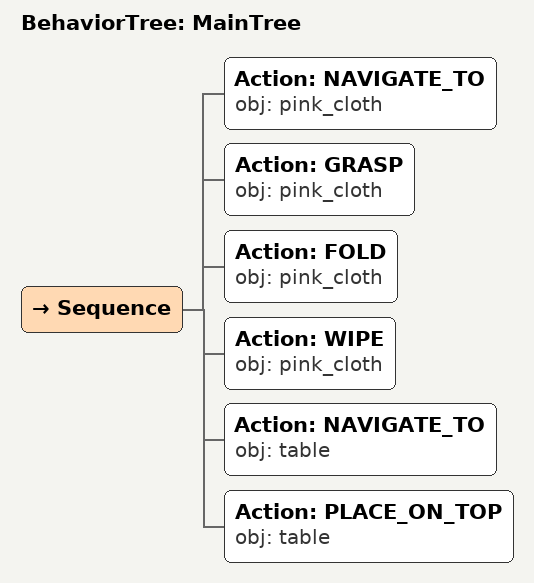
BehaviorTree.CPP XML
<root main_tree_to_execute="MainTree">
  <BehaviorTree ID="MainTree">
    <Sequence>
      <!-- Navigate to pink_cloth -->
      <Action ID="NAVIGATE_TO" obj="pink_cloth"/>
      <!-- Grasp pink_cloth -->
      <Action ID="GRASP" obj="pink_cloth"/>
      <!-- Fold pink_cloth into a rectangle -->
      <Action ID="FOLD" obj="pink_cloth"/>
      <!-- Smooth folded pink_cloth (wipe to flatten) -->
      <Action ID="WIPE" obj="pink_cloth"/>
      <!-- Navigate to table -->
      <Action ID="NAVIGATE_TO" obj="table"/>
      <!-- Place on table -->
      <Action ID="PLACE_ON_TOP" obj="table"/>
    </Sequence>
  </BehaviorTree>
</root>
